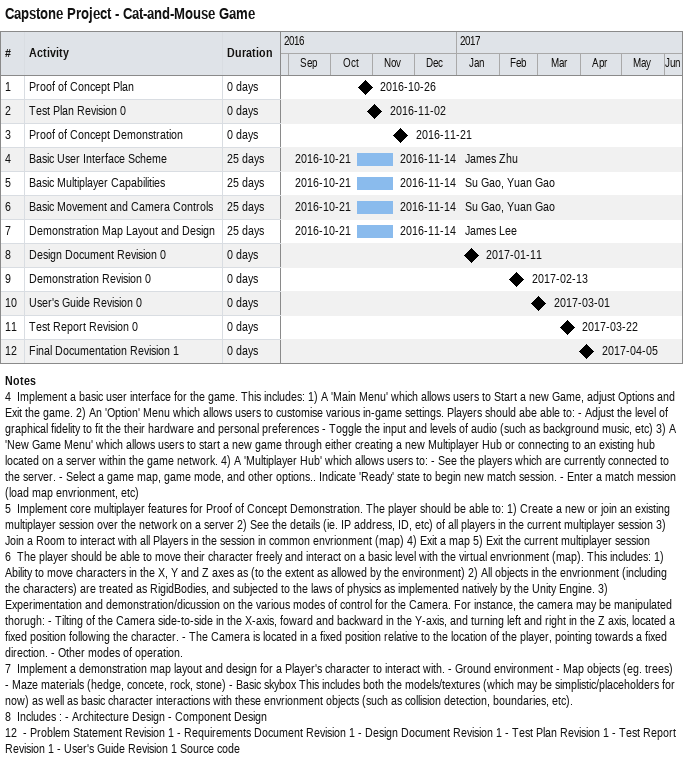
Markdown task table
Capstone Project - Cat-and-Mouse Game

| ID | Task | Duration | Start | Finish | Resources |
|---|---|---|---|---|---|
| 1 | Proof of Concept Plan | 0d | 2016-10-26 | 2016-10-26 |  |
| 2 | Test Plan Revision 0 | 0d | 2016-11-02 | 2016-11-02 |  |
| 3 | Proof of Concept Demonstration | 0d | 2016-11-21 | 2016-11-21 |  |
| 4 | Basic User Interface Scheme | 25d | 2016-10-21 | 2016-11-14 | James Zhu |
| 5 | Basic Multiplayer Capabilities | 25d | 2016-10-21 | 2016-11-14 | Su Gao, Yuan Gao |
| 6 | Basic Movement and Camera Controls | 25d | 2016-10-21 | 2016-11-14 | Su Gao, Yuan Gao |
| 7 | Demonstration Map Layout and Design | 25d | 2016-10-21 | 2016-11-14 | James Lee |
| 8 | Design Document Revision 0 | 0d | 2017-01-11 | 2017-01-11 |  |
| 9 | Demonstration Revision 0 | 0d | 2017-02-13 | 2017-02-13 |  |
| 10 | User's Guide Revision 0 | 0d | 2017-03-01 | 2017-03-01 |  |
| 11 | Test Report Revision 0 | 0d | 2017-03-22 | 2017-03-22 |  |
| 12 | Final Documentation Revision 1 | 0d | 2017-04-05 | 2017-04-05 |  |

Notes
- 4: Implement a basic user interface for the game. This includes: 1) A 'Main Menu' which allows users to Start a new Game, adjust Options and Exit the game. 2) An 'Option' Menu which allows users to customise various in-game settings. Players should abe able to: - Adjust the level of graphical fidelity to fit the their hardware and personal preferences - Toggle the input and levels of audio (such as background music, etc) 3) A 'New Game Menu' which allows users to start a new game through either creating a new Multiplayer Hub or connecting to an existing hub located on a server within the game network. 4) A 'Multiplayer Hub' which allows users to: - See the players which are currently connected to the server. - Select a game map, game mode, and other options.. Indicate 'Ready' state to begin new match session. - Enter a match mession (load map envrionment, etc)
- 5: Implement core multiplayer features for Proof of Concept Demonstration. The player should be able to: 1) Create a new or join an existing multiplayer session over the network on a server 2) See the details (ie. IP address, ID, etc) of all players in the current multiplayer session 3) Join a Room to interact with all Players in the session in common envrionment (map) 4) Exit a map 5) Exit the current multiplayer session
- 6: The player should be able to move their character freely and interact on a basic level with the virtual envrionment (map). This includes: 1) Ability to move characters in the X, Y and Z axes as (to the extent as allowed by the environment) 2) All objects in the envrionment (including the characters) are treated as RigidBodies, and subjected to the laws of physics as implemented natively by the Unity Engine. 3) Experimentation and demonstration/dicussion on the various modes of control for the Camera. For instance, the camera may be manipulated thorugh: - Tilting of the Camera side-to-side in the X-axis, foward and backward in the Y-axis, and turning left and right in the Z axis, located a fixed position following the character. - The Camera is located in a fixed position relative to the location of the player, pointing towards a fixed direction. - Other modes of operation.
- 7: Implement a demonstration map layout and design for a Player's character to interact with. - Ground environment - Map objects (eg. trees) - Maze materials (hedge, concete, rock, stone) - Basic skybox This includes both the models/textures (which may be simplistic/placeholders for now) as well as basic character interactions with these envrionment objects (such as collision detection, boundaries, etc).
- 8: Includes : - Architecture Design - Component Design
- 12: - Problem Statement Revision 1 - Requirements Document Revision 1 - Design Document Revision 1 - Test Plan Revision 1 - Test Report Revision 1 - User's Guide Revision 1 Source code
